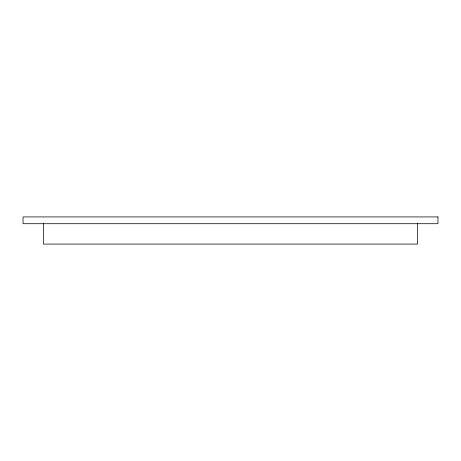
<?xml version="1.0" encoding="UTF-8"?>
<svg xmlns="http://www.w3.org/2000/svg" width="461" height="461" viewBox="0 0 461 461"><rect width="100%" height="100%" fill="white"/><g stroke="black" fill="none" stroke-linecap="round" stroke-linejoin="round"><path stroke-width="0.69" d="M417.585 223.712L417.585 244.076L43.415 244.076L43.415 223.712M437.95 216.924L23.05 216.924L23.05 223.712L437.95 223.712L437.95 216.924"/></g></svg>
